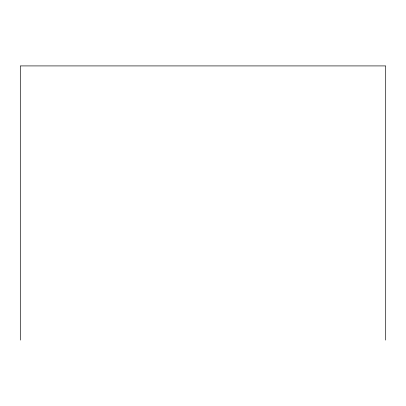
<?xml version="1.0" encoding="UTF-8"?>
<svg xmlns="http://www.w3.org/2000/svg" width="406" height="406" viewBox="0 0 406 406"><rect width="100%" height="100%" fill="white"/><g stroke="black" fill="none" stroke-linecap="round" stroke-linejoin="round"><path stroke-width="0.61" d="M385.7 340.086L385.7 65.914L20.3 65.914L20.3 340.086"/></g></svg>
